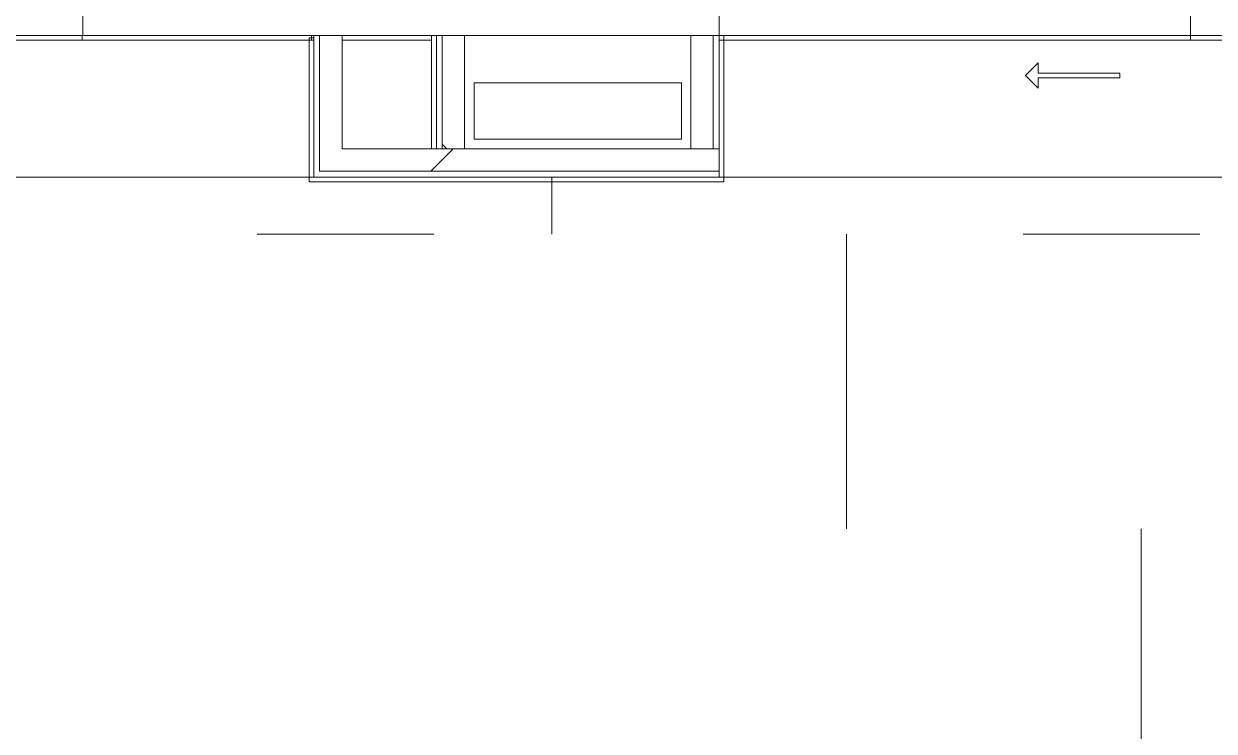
# Model space of a CAD drawing. Header units: metres. Extents: x 3856 to 4207, y -1118 to -691.
# Drawn here: x 3998.882 to 4001.407, y -982.302 to -980.802 of the extents above; entities that cross this region are included whole.
import ezdxf

# ---------------------------------------------------------------- set-up
doc = ezdxf.new("R2010")
doc.units = ezdxf.units.M
for name, color, linetype, lineweight in [('Common Edges', 7, 'Continuous', 9), ('Cut Pattern', 7, 'Continuous', 18), ('Detail Items', 7, 'Continuous', 9), ('Doors', 7, 'Continuous', 9), ('Floors', 7, 'Continuous', 9), ('Frame_Mullion', 7, 'Continuous', 9), ('Surface Pattern', 7, 'Continuous', 9), ('Walls', 7, 'Continuous', 9)]:
    doc.layers.add(name, color=color, linetype=linetype, lineweight=lineweight)
doc.layers.add('ROA-E00-URB-A101-MASTER_PLAN cambio estaciomientos_dwg', color=7, linetype='Continuous', lineweight=9, true_color=0x767676)

# ---------------------------------------------------------------- blocks, each defined once
blk = doc.blocks.new('Puerta Ventana 2 cuerpos - Puerta Ventana 180 x 210cm-V193-IMPLANTACIÓN - KIT COMERCIAL')
at = {"layer": 'Detail Items'}
for p, q in [((-0.3419, 0.2295), (-0.3419, 0.2075)), ((-0.3124, 0.2), (-0.3419, 0.2295)), ((-0.5625, 0.2075), (-0.5625, 0.1925)), ((-0.3419, 0.2075), (-0.5625, 0.2075)), ((-0.5625, 0.1925), (-0.3419, 0.1925)), ((-0.3124, 0.2), (-0.3419, 0.1705)), ((-0.3419, 0.1705), (-0.3419, 0.1925))]:
    blk.add_line(p, q, dxfattribs=at)
at = {"layer": 'Doors'}
for p, q in [((-0.7127, 0.1008), (-0.7127, 0.05)), ((-0.6944, 0.05), (-0.6944, 0.1008)), ((-0.9, 0.05), (0.9, 0.05)), ((-0.9, 0), (-0.9, 0.05)), ((-0.9, 0.05), (0.025, 0.05)), ((0.025, 0.05), (0.025, 0)), ((0.025, 0), (-0.9, 0)), ((-0.7127, 0), (-0.7127, -0.0514)), ((-0.6944, -0.0514), (-0.6944, 0)), ((-0.025, -0.05), (-0.025, 0)), ((-0.025, 0), (0.9, 0)), ((0.9, 0), (0.9, -0.05)), ((-0.9, -0.05), (0.9, -0.05)), ((0.9, -0.05), (-0.025, -0.05))]:
    blk.add_line(p, q, dxfattribs=at)
for centre, start, end in [((-0.7035, 0.1049), 0, 180), ((-0.7035, 0.1049), 0, 180), ((-0.7035, 0.1049), 180, 360), ((-0.7035, 0.1049), 180, 360), ((-0.7035, -0.0555), 0, 180), ((-0.7035, -0.0555), 0, 180), ((-0.7035, -0.0555), 180, 360), ((-0.7035, -0.0555), 180, 360)]:
    blk.add_arc(centre, 0.01, start, end, dxfattribs=at)
for points in [[(-0.6944, 0.1008), (-0.6945, 0.1007), (-0.6946, 0.1005), (-0.6948, 0.1001), (-0.6949, 0.0999), (-0.695, 0.0997), (-0.6951, 0.0995), (-0.6953, 0.0992), (-0.6956, 0.0988), (-0.696, 0.0983), (-0.6965, 0.0979), (-0.6969, 0.0974), (-0.6975, 0.097), (-0.6981, 0.0965), (-0.6987, 0.0962), (-0.6994, 0.0958), (-0.7002, 0.0955), (-0.701, 0.0952), (-0.7021, 0.095), (-0.7032, 0.0949), (-0.7044, 0.095), (-0.7056, 0.0951), (-0.7066, 0.0954), (-0.7076, 0.0958), (-0.7082, 0.0961), (-0.7087, 0.0963), (-0.7091, 0.0966), (-0.7096, 0.097), (-0.7101, 0.0974), (-0.7106, 0.0979), (-0.7111, 0.0983), (-0.7115, 0.0988), (-0.7118, 0.0992), (-0.712, 0.0995), (-0.7121, 0.0997), (-0.7122, 0.0999), (-0.7123, 0.1001), (-0.7125, 0.1005), (-0.7126, 0.1007), (-0.7127, 0.1008)], [(-0.7127, 0.1008), (-0.7126, 0.1007), (-0.7125, 0.1005), (-0.7123, 0.1001), (-0.7122, 0.0999), (-0.7121, 0.0997), (-0.712, 0.0995), (-0.7118, 0.0992), (-0.7115, 0.0988), (-0.7111, 0.0983), (-0.7106, 0.0979), (-0.7101, 0.0974), (-0.7096, 0.097), (-0.709, 0.0965), (-0.7083, 0.0962), (-0.7076, 0.0958), (-0.7069, 0.0955), (-0.7061, 0.0952), (-0.705, 0.095), (-0.7038, 0.0949), (-0.7027, 0.095), (-0.7015, 0.0951), (-0.7004, 0.0954), (-0.6994, 0.0958), (-0.6988, 0.0961), (-0.6984, 0.0963), (-0.698, 0.0966), (-0.6975, 0.097), (-0.6969, 0.0974), (-0.6965, 0.0979), (-0.696, 0.0983), (-0.6956, 0.0988), (-0.6953, 0.0992), (-0.6951, 0.0995), (-0.695, 0.0997), (-0.6949, 0.0999), (-0.6948, 0.1001), (-0.6946, 0.1005), (-0.6945, 0.1007), (-0.6944, 0.1008)], [(-0.7127, -0.0514), (-0.7126, -0.0513), (-0.7125, -0.051), (-0.7123, -0.0507), (-0.7122, -0.0504), (-0.7121, -0.0503), (-0.712, -0.0501), (-0.7118, -0.0498), (-0.7115, -0.0494), (-0.7111, -0.0489), (-0.7106, -0.0484), (-0.7101, -0.0479), (-0.7096, -0.0475), (-0.709, -0.0471), (-0.7083, -0.0467), (-0.7076, -0.0463), (-0.7069, -0.046), (-0.7061, -0.0458), (-0.705, -0.0455), (-0.7038, -0.0454), (-0.7027, -0.0455), (-0.7015, -0.0456), (-0.7004, -0.0459), (-0.6994, -0.0463), (-0.6988, -0.0466), (-0.6984, -0.0469), (-0.698, -0.0471), (-0.6975, -0.0475), (-0.6969, -0.0479), (-0.6965, -0.0484), (-0.696, -0.0489), (-0.6956, -0.0494), (-0.6953, -0.0498), (-0.6951, -0.0501), (-0.695, -0.0503), (-0.6949, -0.0504), (-0.6948, -0.0507), (-0.6946, -0.051), (-0.6945, -0.0513), (-0.6944, -0.0514)], [(-0.6944, -0.0514), (-0.6945, -0.0513), (-0.6946, -0.051), (-0.6948, -0.0507), (-0.6949, -0.0504), (-0.695, -0.0503), (-0.6951, -0.0501), (-0.6953, -0.0498), (-0.6956, -0.0494), (-0.696, -0.0489), (-0.6965, -0.0484), (-0.6969, -0.0479), (-0.6975, -0.0475), (-0.6981, -0.0471), (-0.6987, -0.0467), (-0.6994, -0.0463), (-0.7002, -0.046), (-0.701, -0.0458), (-0.7021, -0.0455), (-0.7032, -0.0454), (-0.7044, -0.0455), (-0.7056, -0.0456), (-0.7066, -0.0459), (-0.7076, -0.0463), (-0.7082, -0.0466), (-0.7087, -0.0469), (-0.7091, -0.0471), (-0.7096, -0.0475), (-0.7101, -0.0479), (-0.7106, -0.0484), (-0.7111, -0.0489), (-0.7115, -0.0494), (-0.7118, -0.0498), (-0.712, -0.0501), (-0.7121, -0.0503), (-0.7122, -0.0504), (-0.7123, -0.0507), (-0.7125, -0.051), (-0.7126, -0.0513), (-0.7127, -0.0514)]]:
    blk.add_open_spline(points, degree=3, knots=[0, 0, 0, 0, 0.055556, 0.083333, 0.097222, 0.111111, 0.125, 0.138889, 0.166667, 0.194444, 0.222222, 0.25, 0.277778, 0.305556, 0.333333, 0.361111, 0.388889, 0.416667, 0.444444, 0.5, 0.527778, 0.555556, 0.611111, 0.638889, 0.666667, 0.680556, 0.694444, 0.722222, 0.75, 0.777778, 0.805556, 0.833333, 0.861111, 0.875, 0.888889, 0.902778, 0.916667, 0.944444, 1, 1, 1, 1], dxfattribs=at)
blk = doc.blocks.new('EDIFICIO TIPO A_rvt-4-IMPLANTACIÓN - KIT COMERCIAL')
at = {"layer": 'Cut Pattern', "lineweight": 9}
h = blk.add_hatch(dxfattribs=at)
h.set_pattern_fill('FP_81', color=256, style=0, pattern_type=2)
h.set_pattern_definition([(45, (0, 0), (-2.1213203, 2.1213203), []), (135, (0, 0), (-2.1213203, -2.1213203), [])])
h.paths.add_polyline_path([(3999.5093, -981.1148), (4000.3568, -981.1148), (4000.3568, -981.0673), (3999.5093, -981.0673)])
at = {"layer": 'Surface Pattern', "true_color": 0xdcf1d6}
h = blk.add_hatch(dxfattribs=at)
h.set_pattern_fill('FP_101', color=254, style=0, pattern_type=2)
h.set_pattern_definition([(45, (0, 0), (-1.76776695, 0), [0.9375, -3.75]), (45, (1.25, 1.25), (-1.76776695, 0), [0.9375, -3.75]), (45, (2.5, -0.375), (-1.76776695, 0), [0.3125, -2.5]), (90, (2.5, 0.625), (-0.625, 0.625), [0.625, -2.5]), (315, (2.5, 1.25), (0, 3.5355339), [0.625, -3.75]), (0, (1.25, 1.25), (2.5, 2.5), [0.375, -1.25]), (0, (-1.875, 2.5), (2.5, 2.5), [0.375, -2.5])])
h.paths.add_polyline_path([(3986.6003, -982.5773), (3996.3068, -982.5773), (3996.3068, -981.2773), (3995.5559, -981.2773), (3995.5559, -981.1273), (3987.3568, -981.1273), (3987.3568, -974.1273), (3987.2068, -974.1273), (3987.2068, -971.7273), (3987.3568, -971.7273), (3987.3568, -971.2273), (3985.3068, -971.2273), (3985.3068, -982.5773), (3985.439, -982.5773)])
h.paths.add_polyline_path([(4004.2584, -982.5773), (4007.4068, -982.5773), (4007.4068, -979.6854), (4006.9947, -979.4231), (4007.4068, -979.2252), (4007.4068, -971.9854), (4006.9947, -971.7231), (4007.4068, -971.5252), (4007.4068, -971.1273), (4005.3568, -971.1273), (4005.3568, -971.7273), (4005.5068, -971.7273), (4005.5068, -974.1273), (4005.3568, -974.1273), (4005.3568, -981.1273), (3997.1559, -981.1273), (3997.1559, -981.2773), (3996.4068, -981.2773), (3996.4068, -982.5773), (4003.6584, -982.5773)])
at = {"layer": 'Common Edges'}
for p, q in [((3999.5093, -980.8273), (3999.5093, -981.0673)), ((4000.3443, -980.8273), (4000.3443, -981.0673)), ((3999.5093, -981.1148), (3999.5093, -981.0673)), ((4000.3568, -981.1148), (3999.5093, -981.1148))]:
    blk.add_line(p, q, dxfattribs=at)
at = {"layer": 'Floors'}
for p, q in [((3999.4968, -981.1273), (3997.1559, -981.1273)), ((4003.6584, -981.1273), (4000.3568, -981.1273))]:
    blk.add_line(p, q, dxfattribs=at)
at = {"layer": 'Walls', "lineweight": 18}
for p, q in [((4000.3568, -980.7273), (4000.3568, -980.8273)), ((4001.3568, -980.8273), (4001.3568, -980.7273)), ((3999.0059, -980.8273), (3997.2068, -980.8273)), ((3999.4918, -980.8273), (3999.0059, -980.8273)), ((3999.4868, -980.8323), (3999.4868, -981.1373)), ((3999.4968, -980.8323), (3999.4868, -980.8323)), ((3999.4918, -980.8373), (3999.4918, -980.8273)), ((3999.5568, -980.8273), (3999.4968, -980.8273)), ((3999.4968, -980.8273), (3999.4968, -981.0673)), ((3999.4968, -981.1273), (3999.4968, -980.8323)), ((3999.5568, -981.0673), (3999.5568, -980.8273)), ((4000.3568, -980.8273), (4000.2968, -980.8273)), ((4000.2968, -980.8273), (4000.2968, -981.0673)), ((4000.3568, -980.8273), (4001.3568, -980.8273)), ((4000.3568, -981.0673), (4000.3568, -980.8273)), ((4000.3668, -980.8273), (4000.3568, -980.8273)), ((4000.3568, -980.8273), (4000.3568, -981.1273)), ((4001.3568, -980.8273), (4000.3668, -980.8273)), ((4000.3668, -980.8273), (4000.3668, -980.8373)), ((4000.3668, -981.1273), (4000.3668, -980.8273)), ((4002.0568, -980.8273), (4001.3568, -980.8273)), ((4001.3568, -980.8273), (4001.3568, -980.8373)), ((4001.3568, -980.8373), (4001.3568, -980.8273)), ((3997.2068, -980.8373), (3999.0059, -980.8373)), ((3999.0059, -980.8373), (3999.4918, -980.8373)), ((4000.3668, -980.8373), (4001.3568, -980.8373)), ((4001.3568, -980.8373), (4002.0568, -980.8373)), ((3999.4968, -981.0673), (3999.4968, -981.1148)), ((4000.3568, -981.0673), (3999.5568, -981.0673)), ((4000.2968, -981.0673), (4000.3568, -981.0673)), ((4000.3568, -981.1273), (4000.3568, -981.0673)), ((3999.4868, -981.1373), (3999.4968, -981.1373)), ((3999.4968, -981.1148), (3999.4968, -981.1273)), ((3999.4968, -981.1273), (4000.3568, -981.1273)), ((4000.3568, -981.1273), (3999.4968, -981.1273)), ((3999.4968, -981.1373), (4000.3668, -981.1373)), ((4000.3668, -981.1373), (4000.3668, -981.1273))]:
    blk.add_line(p, q, dxfattribs=at)
at = {"layer": 'Walls'}
for p, q in [((3999.0059, -980.8273), (3999.0059, -980.8373)), ((4000.3668, -980.8373), (4000.3668, -980.8273)), ((4000.3668, -980.8373), (4000.3668, -980.8273)), ((4001.3568, -980.8273), (4001.3568, -980.8373)), ((4001.3568, -980.8373), (4001.3568, -980.8273)), ((3999.0059, -980.8373), (3997.2068, -980.8373)), ((3997.2068, -980.8373), (3999.0059, -980.8373)), ((4001.3568, -980.8373), (4000.3668, -980.8373)), ((4000.3668, -980.8373), (4001.3568, -980.8373))]:
    blk.add_line(p, q, dxfattribs=at)
at = {"layer": 'Doors', "lineweight": 9}
blk.add_blockref('Puerta Ventana 2 cuerpos - Puerta Ventana 180 x 210cm-V193-IMPLANTACIÓN - KIT COMERCIAL', (3998.1068, -980.7773), dxfattribs=at)
blk = doc.blocks.new('ROA-E00-URB-A101-MASTER_PLAN cambio estaciomientos_dwg_COUR-VENTANA-DESLIZANTE_DOS_CUERPOS - 1_00 x 0_50 cm-V175-Master Plan - Etapa 1-7986554-IMPLANTACIÓN - KIT COMERCIAL')
at = {"layer": 'Detail Items', "flags": 128}
blk.add_lwpolyline([(0.1769, -0.0526), (0.1499, -0.0796), (0.1769, -0.1066), (0.1769, -0.0846), (0.35, -0.0846), (0.35, -0.0746), (0.1769, -0.0746)], close=True, dxfattribs=at)
at = {"layer": 'Frame_Mullion'}
blk.add_line((-0.5, -0.005), (-0.481, -0.005), dxfattribs=at)
at = {"layer": 'Frame_Mullion', "flags": 128}
blk.add_lwpolyline([(0.5, 0.005), (0.5, -0.005), (0.4809, -0.005)], dxfattribs=at)
blk = doc.blocks.new('ROA-E00-URB-A101-MASTER_PLAN cambio estaciomientos_dwg_Puerta Ventana 2 cuerpos - Puerta Ventana 180 x 210cm-9466553-Master Plan - Etapa 1-7986518-IMPLANTACIÓN - KIT COMERCIAL')
at = {"layer": 'Doors'}
for p, q in [((0.85, 0.05), (0.025, 0.05)), ((-0.85, 0), (-0.85, -0.05)), ((-0.7127, 0), (-0.7127, -0.0188)), ((-0.6944, -0.0188), (-0.6944, 0)), ((-0.025, -0.0313), (-0.85, -0.0313)), ((-0.7127, -0.0313), (-0.7127, -0.05)), ((-0.6944, -0.05), (-0.6944, -0.0313))]:
    blk.add_line(p, q, dxfattribs=at)
at = {"layer": 'Doors', "flags": 128}
for points in [[(0.85, 0), (0.85, 0.05), (0.9, 0.05), (0.025, 0.05)], [(0.025, 0.0312), (0.85, 0.0312), (0.85, 0.0187), (0.025, 0.0187)], [(-0.85, -0.0313), (-0.85, -0.0188), (-0.025, -0.0188)]]:
    blk.add_lwpolyline(points, dxfattribs=at)
at = {"layer": 'Doors'}
for start, end in [(0, 180), (180, 360), (180, 195), (45, 105), (0, 15)]:
    blk.add_arc((-0.7035, 0.0555), 0.01, start, end, dxfattribs=at)
blk = doc.blocks.new('ROA-E00-URB-A101-MASTER_PLAN cambio estaciomientos_dwg_ROA-E01-ARQ-R23_rvt-4-Master Plan - Etapa 1-7986589-IMPLANTACIÓN - KIT COMERCIAL')
at = {"layer": 'Cut Pattern', "lineweight": 9}
h = blk.add_hatch(dxfattribs=at)
h.set_pattern_fill('FP_1448', color=256, style=0, pattern_type=2)
h.set_pattern_definition([(45, (-3099.551, 4900.019), (-1.06066017, 1.06066017), []), (135, (-3099.551, 4900.019), (-1.06066017, -1.06066017), [])])
h.paths.add_polyline_path([(980.8273, 3999.8168), (980.8273, 3999.7693), (981.0673, 3999.7693), (981.0673, 3999.8168)])
at = {"layer": 'Common Edges'}
blk.add_line((980.8273, 3999.7693), (981.0673, 3999.7693), dxfattribs=at)
at = {"layer": 'Walls'}
for p, q in [((981.1273, 4000.3668), (980.8273, 4000.3668)), ((980.8273, 3999.4968), (980.8273, 3999.0068)), ((980.8373, 3999.0059), (980.8373, 3999.4973)), ((980.8273, 3999.0059), (980.8373, 3999.0059))]:
    blk.add_line(p, q, dxfattribs=at)
at = {"layer": 'Walls', "flags": 128}
for points in [[(980.8273, 4002.0568), (980.8273, 4001.3568), (980.8373, 4001.3568), (980.8373, 4002.0568)], [(980.8273, 4001.3568), (980.8373, 4001.3568), (980.8373, 4000.3668), (980.8373, 4001.3568)], [(980.8273, 4000.3668), (980.8373, 4000.3668)]]:
    blk.add_lwpolyline(points, close=True, dxfattribs=at)
for points in [[(981.0673, 3999.8168), (980.8273, 3999.8168), (980.8273, 3999.7568), (981.0673, 3999.7568)], [(981.0673, 3999.7568), (980.8273, 3999.7568), (980.8273, 3999.7468), (981.0673, 3999.7468)], [(980.8373, 3999.5568), (980.8373, 3999.7468), (980.8273, 3999.7468), (980.8273, 3999.5568)], [(980.8273, 3999.0059), (980.8373, 3999.0059), (980.8373, 3998.8168), (980.8373, 3999.0059)]]:
    blk.add_lwpolyline(points, dxfattribs=at)
for name, p, rotation in [('ROA-E00-URB-A101-MASTER_PLAN cambio estaciomientos_dwg_COUR-VENTANA-DESLIZANTE_DOS_CUERPOS - 1_00 x 0_50 cm-V175-Master Plan - Etapa 1-7986554-IMPLANTACIÓN - KIT COMERCIAL', (980.8323, 4000.8568), 89.99999999999987), ('ROA-E00-URB-A101-MASTER_PLAN cambio estaciomientos_dwg_Puerta Ventana 2 cuerpos - Puerta Ventana 180 x 210cm-9466553-Master Plan - Etapa 1-7986518-IMPLANTACIÓN - KIT COMERCIAL', (980.7773, 3998.1068), 269.9999999999995)]:
    blk.add_blockref(name, p, dxfattribs=dict(rotation=rotation))
blk = doc.blocks.new('ROA-E00-URB-A101-MASTER_PLAN cambio estaciomientos_dwg_ROA-E01-EST-R23_rvt-4-Master Plan - Etapa 1-7986864-IMPLANTACIÓN - KIT COMERCIAL')
at = {"layer": 'Floors', "flags": 128}
blk.add_lwpolyline([(981.0473, 3999.8368), (980.9273, 3999.8368), (980.9273, 4000.2768), (981.0473, 4000.2768)], close=True, dxfattribs=at)
at = {"layer": 'Walls'}
for p, q in [((980.8273, 3999.5568), (980.8273, 4000.2968)), ((980.8273, 3999.0068), (980.8273, 3999.4968))]:
    blk.add_line(p, q, dxfattribs=at)
at = {"layer": 'Walls', "flags": 128}
blk.add_lwpolyline([(980.8273, 4001.3568), (980.8273, 4001.4568), (980.8273, 4002.0568), (980.7273, 4002.0568)], dxfattribs=at)
blk = doc.blocks.new('ROA-E00-URB-A101-MASTER_PLAN cambio estaciomientos_dwg-7942325-IMPLANTACIÓN - KIT COMERCIAL')
for name in ['ROA-E00-URB-A101-MASTER_PLAN cambio estaciomientos_dwg_ROA-E01-EST-R23_rvt-4-Master Plan - Etapa 1-7986864-IMPLANTACIÓN - KIT COMERCIAL', 'ROA-E00-URB-A101-MASTER_PLAN cambio estaciomientos_dwg_ROA-E01-ARQ-R23_rvt-4-Master Plan - Etapa 1-7986589-IMPLANTACIÓN - KIT COMERCIAL']:
    blk.add_blockref(name, (0, 0))

msp = doc.modelspace()

# ---------------------------------------------------------------- block references
at = {"lineweight": 5}
msp.add_blockref('EDIFICIO TIPO A_rvt-4-IMPLANTACIÓN - KIT COMERCIAL', (0, 0), dxfattribs=at)
at = {"layer": 'ROA-E00-URB-A101-MASTER_PLAN cambio estaciomientos_dwg', "color": 7, "rotation": 269.9999999999999}
msp.add_blockref('ROA-E00-URB-A101-MASTER_PLAN cambio estaciomientos_dwg-7942325-IMPLANTACIÓN - KIT COMERCIAL', (0, 0), dxfattribs=at)

doc.saveas('drawing.dxf')
